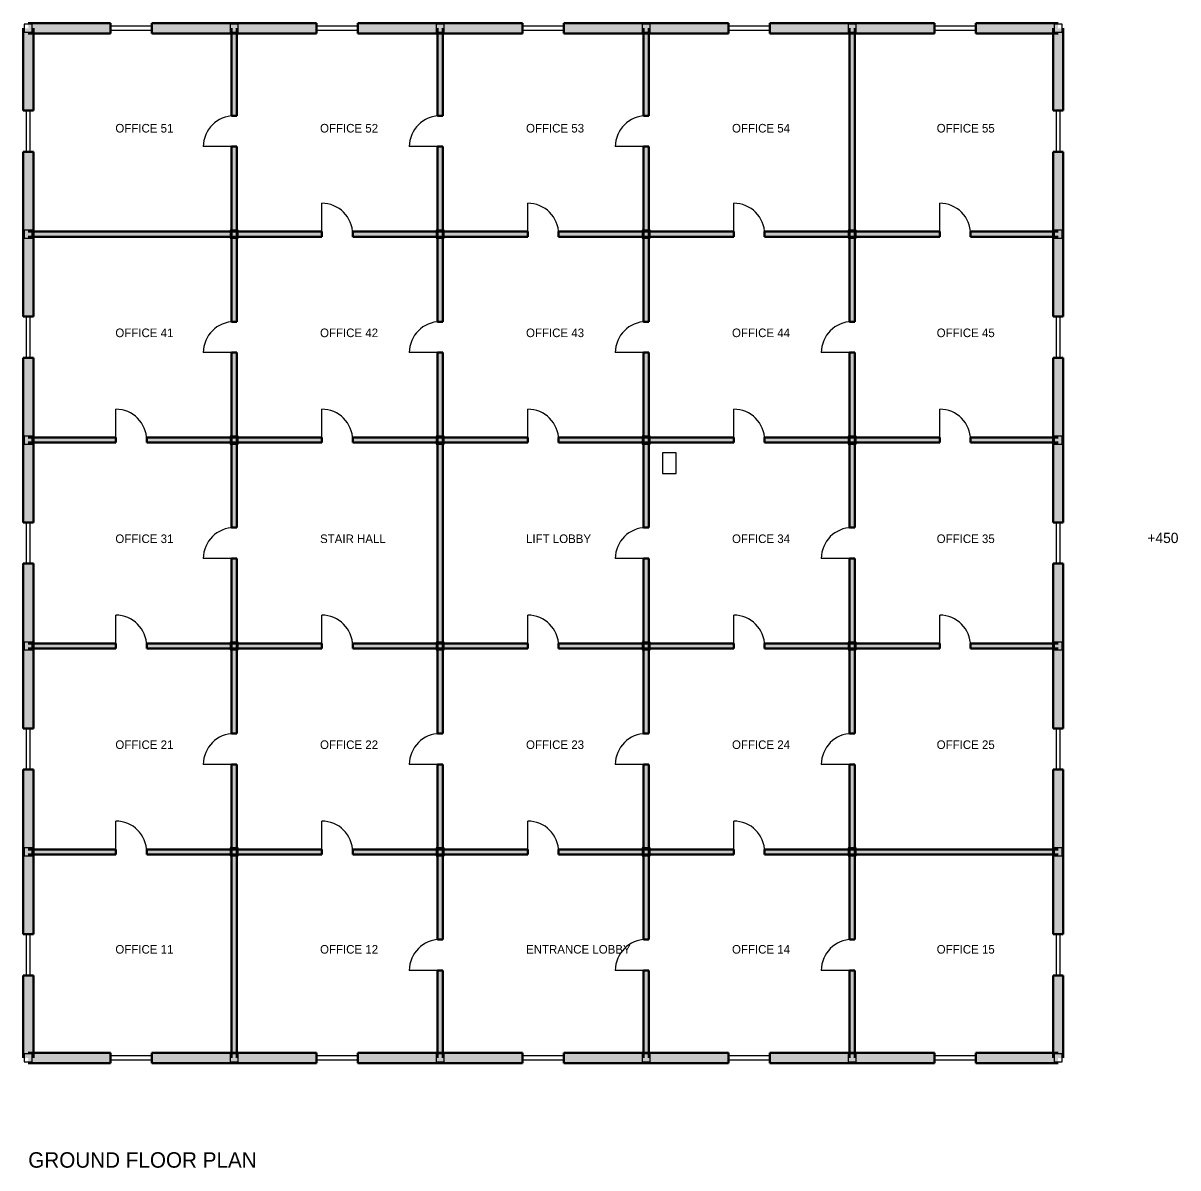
# Model space of a CAD drawing. Header units: millimetres. Extents: x -150 to 161599, y -3335 to 61200.
# Drawn here: x -150 to 33488, y -3206 to 30150 of the extents above; entities that cross this region are included whole.
import ezdxf

# ---------------------------------------------------------------- set-up
doc = ezdxf.new("R2010")
doc.units = ezdxf.units.MM
for name, color, linetype in [('COLUMN', 6, 'CONTINUOUS'), ('DOOR', 3, 'CONTINUOUS'), ('HATCH', 5, 'CONTINUOUS'), ('SANITARY', 1, 'CONTINUOUS'), ('TEXT', 7, 'CONTINUOUS'), ('WALL', 4, 'CONTINUOUS'), ('WIND', 2, 'CONTINUOUS')]:
    doc.layers.add(name, color=color, linetype=linetype)

msp = doc.modelspace()

# ---------------------------------------------------------------- hatches: boundary and pattern name
at = {"layer": 'HATCH'}
h = msp.add_hatch(color=256, dxfattribs=at)
h.dxf.hatch_style = 1
h.paths.add_polyline_path([(-150, 27600), (150, 27600), (150, 30000), (-150, 30000)])
h = msp.add_hatch(color=256, dxfattribs=at)
h.dxf.hatch_style = 1
h.paths.add_polyline_path([(0, 29850), (2400, 29850), (2400, 30150), (0, 30150)])
h = msp.add_hatch(color=256, dxfattribs=at)
h.dxf.hatch_style = 1
h.paths.add_polyline_path([(3600, 29850), (6000, 29850), (6000, 30150), (3600, 30150)])
h = msp.add_hatch(color=256, dxfattribs=at)
h.dxf.hatch_style = 1
h.paths.add_polyline_path([(5925, 27450), (6075, 27450), (6075, 30000), (5925, 30000)])
h = msp.add_hatch(color=256, dxfattribs=at)
h.dxf.hatch_style = 1
h.paths.add_polyline_path([(6000, 29850), (8400, 29850), (8400, 30150), (6000, 30150)])
h = msp.add_hatch(color=256, dxfattribs=at)
h.dxf.hatch_style = 1
h.paths.add_polyline_path([(9600, 29850), (12000, 29850), (12000, 30150), (9600, 30150)])
h = msp.add_hatch(color=256, dxfattribs=at)
h.dxf.hatch_style = 1
h.paths.add_polyline_path([(11925, 27450), (12075, 27450), (12075, 30000), (11925, 30000)])
h = msp.add_hatch(color=256, dxfattribs=at)
h.dxf.hatch_style = 1
h.paths.add_polyline_path([(12000, 29850), (14400, 29850), (14400, 30150), (12000, 30150)])
h = msp.add_hatch(color=256, dxfattribs=at)
h.dxf.hatch_style = 1
h.paths.add_polyline_path([(15600, 29850), (18000, 29850), (18000, 30150), (15600, 30150)])
h = msp.add_hatch(color=256, dxfattribs=at)
h.dxf.hatch_style = 1
h.paths.add_polyline_path([(17925, 27450), (18075, 27450), (18075, 30000), (17925, 30000)])
h = msp.add_hatch(color=256, dxfattribs=at)
h.dxf.hatch_style = 1
h.paths.add_polyline_path([(18000, 29850), (20400, 29850), (20400, 30150), (18000, 30150)])
h = msp.add_hatch(color=256, dxfattribs=at)
h.dxf.hatch_style = 1
h.paths.add_polyline_path([(21600, 29850), (24000, 29850), (24000, 30150), (21600, 30150)])
h = msp.add_hatch(color=256, dxfattribs=at)
h.dxf.hatch_style = 1
h.paths.add_polyline_path([(23925, 24000), (24075, 24000), (24075, 30000), (23925, 30000)])
h = msp.add_hatch(color=256, dxfattribs=at)
h.dxf.hatch_style = 1
h.paths.add_polyline_path([(24000, 29850), (26400, 29850), (26400, 30150), (24000, 30150)])
h = msp.add_hatch(color=256, dxfattribs=at)
h.dxf.hatch_style = 1
h.paths.add_polyline_path([(27600, 29850), (30000, 29850), (30000, 30150), (27600, 30150)])
h = msp.add_hatch(color=256, dxfattribs=at)
h.dxf.hatch_style = 1
h.paths.add_polyline_path([(29850, 27600), (30150, 27600), (30150, 30000), (29850, 30000)])
h = msp.add_hatch(color=256, dxfattribs=at)
h.dxf.hatch_style = 1
h.paths.add_polyline_path([(-150, 24000), (150, 24000), (150, 26400), (-150, 26400)])
h = msp.add_hatch(color=256, dxfattribs=at)
h.dxf.hatch_style = 1
h.paths.add_polyline_path([(5925, 24000), (6075, 24000), (6075, 26550), (5925, 26550)])
h = msp.add_hatch(color=256, dxfattribs=at)
h.dxf.hatch_style = 1
h.paths.add_polyline_path([(11925, 24000), (12075, 24000), (12075, 26550), (11925, 26550)])
h = msp.add_hatch(color=256, dxfattribs=at)
h.dxf.hatch_style = 1
h.paths.add_polyline_path([(17925, 24000), (18075, 24000), (18075, 26550), (17925, 26550)])
h = msp.add_hatch(color=256, dxfattribs=at)
h.dxf.hatch_style = 1
h.paths.add_polyline_path([(29850, 24000), (30150, 24000), (30150, 26400), (29850, 26400)])
h = msp.add_hatch(color=256, dxfattribs=at)
h.dxf.hatch_style = 1
h.paths.add_polyline_path([(-150, 21600), (150, 21600), (150, 24000), (-150, 24000)])
h = msp.add_hatch(color=256, dxfattribs=at)
h.dxf.hatch_style = 1
h.paths.add_polyline_path([(0, 23925), (6000, 23925), (6000, 24075), (0, 24075)])
h = msp.add_hatch(color=256, dxfattribs=at)
h.dxf.hatch_style = 1
h.paths.add_polyline_path([(5925, 21450), (6075, 21450), (6075, 24000), (5925, 24000)])
h = msp.add_hatch(color=256, dxfattribs=at)
h.dxf.hatch_style = 1
h.paths.add_polyline_path([(6000, 23925), (8550, 23925), (8550, 24075), (6000, 24075)])
h = msp.add_hatch(color=256, dxfattribs=at)
h.dxf.hatch_style = 1
h.paths.add_polyline_path([(9450, 23925), (12000, 23925), (12000, 24075), (9450, 24075)])
h = msp.add_hatch(color=256, dxfattribs=at)
h.dxf.hatch_style = 1
h.paths.add_polyline_path([(11925, 21450), (12075, 21450), (12075, 24000), (11925, 24000)])
h = msp.add_hatch(color=256, dxfattribs=at)
h.dxf.hatch_style = 1
h.paths.add_polyline_path([(12000, 23925), (14550, 23925), (14550, 24075), (12000, 24075)])
h = msp.add_hatch(color=256, dxfattribs=at)
h.dxf.hatch_style = 1
h.paths.add_polyline_path([(15450, 23925), (18000, 23925), (18000, 24075), (15450, 24075)])
h = msp.add_hatch(color=256, dxfattribs=at)
h.dxf.hatch_style = 1
h.paths.add_polyline_path([(17925, 21450), (18075, 21450), (18075, 24000), (17925, 24000)])
h = msp.add_hatch(color=256, dxfattribs=at)
h.dxf.hatch_style = 1
h.paths.add_polyline_path([(18000, 23925), (20550, 23925), (20550, 24075), (18000, 24075)])
h = msp.add_hatch(color=256, dxfattribs=at)
h.dxf.hatch_style = 1
h.paths.add_polyline_path([(21450, 23925), (24000, 23925), (24000, 24075), (21450, 24075)])
h = msp.add_hatch(color=256, dxfattribs=at)
h.dxf.hatch_style = 1
h.paths.add_polyline_path([(23925, 21450), (24075, 21450), (24075, 24000), (23925, 24000)])
h = msp.add_hatch(color=256, dxfattribs=at)
h.dxf.hatch_style = 1
h.paths.add_polyline_path([(24000, 23925), (26550, 23925), (26550, 24075), (24000, 24075)])
h = msp.add_hatch(color=256, dxfattribs=at)
h.dxf.hatch_style = 1
h.paths.add_polyline_path([(27450, 23925), (30000, 23925), (30000, 24075), (27450, 24075)])
h = msp.add_hatch(color=256, dxfattribs=at)
h.dxf.hatch_style = 1
h.paths.add_polyline_path([(29850, 21600), (30150, 21600), (30150, 24000), (29850, 24000)])
h = msp.add_hatch(color=256, dxfattribs=at)
h.dxf.hatch_style = 1
h.paths.add_polyline_path([(5925, 18000), (6075, 18000), (6075, 20550), (5925, 20550)])
h = msp.add_hatch(color=256, dxfattribs=at)
h.dxf.hatch_style = 1
h.paths.add_polyline_path([(11925, 18000), (12075, 18000), (12075, 20550), (11925, 20550)])
h = msp.add_hatch(color=256, dxfattribs=at)
h.dxf.hatch_style = 1
h.paths.add_polyline_path([(17925, 18000), (18075, 18000), (18075, 20550), (17925, 20550)])
h = msp.add_hatch(color=256, dxfattribs=at)
h.dxf.hatch_style = 1
h.paths.add_polyline_path([(23925, 18000), (24075, 18000), (24075, 20550), (23925, 20550)])
h = msp.add_hatch(color=256, dxfattribs=at)
h.dxf.hatch_style = 1
h.paths.add_polyline_path([(-150, 18000), (150, 18000), (150, 20400), (-150, 20400)])
h = msp.add_hatch(color=256, dxfattribs=at)
h.dxf.hatch_style = 1
h.paths.add_polyline_path([(29850, 18000), (30150, 18000), (30150, 20400), (29850, 20400)])
h = msp.add_hatch(color=256, dxfattribs=at)
h.dxf.hatch_style = 1
h.paths.add_polyline_path([(-150, 15600), (150, 15600), (150, 18000), (-150, 18000)])
h = msp.add_hatch(color=256, dxfattribs=at)
h.dxf.hatch_style = 1
h.paths.add_polyline_path([(0, 17925), (2550, 17925), (2550, 18075), (0, 18075)])
h = msp.add_hatch(color=256, dxfattribs=at)
h.dxf.hatch_style = 1
h.paths.add_polyline_path([(3450, 17925), (6000, 17925), (6000, 18075), (3450, 18075)])
h = msp.add_hatch(color=256, dxfattribs=at)
h.dxf.hatch_style = 1
h.paths.add_polyline_path([(5925, 15450), (6075, 15450), (6075, 18000), (5925, 18000)])
h = msp.add_hatch(color=256, dxfattribs=at)
h.dxf.hatch_style = 1
h.paths.add_polyline_path([(6000, 17925), (8550, 17925), (8550, 18075), (6000, 18075)])
h = msp.add_hatch(color=256, dxfattribs=at)
h.dxf.hatch_style = 1
h.paths.add_polyline_path([(9450, 17925), (12000, 17925), (12000, 18075), (9450, 18075)])
h = msp.add_hatch(color=256, dxfattribs=at)
h.dxf.hatch_style = 1
h.paths.add_polyline_path([(11925, 12000), (12075, 12000), (12075, 18000), (11925, 18000)])
h = msp.add_hatch(color=256, dxfattribs=at)
h.dxf.hatch_style = 1
h.paths.add_polyline_path([(12000, 17925), (14550, 17925), (14550, 18075), (12000, 18075)])
h = msp.add_hatch(color=256, dxfattribs=at)
h.dxf.hatch_style = 1
h.paths.add_polyline_path([(15450, 17925), (18000, 17925), (18000, 18075), (15450, 18075)])
h = msp.add_hatch(color=256, dxfattribs=at)
h.dxf.hatch_style = 1
h.paths.add_polyline_path([(17925, 15450), (18075, 15450), (18075, 18000), (17925, 18000)])
h = msp.add_hatch(color=256, dxfattribs=at)
h.dxf.hatch_style = 1
h.paths.add_polyline_path([(18000, 17925), (20550, 17925), (20550, 18075), (18000, 18075)])
h = msp.add_hatch(color=256, dxfattribs=at)
h.dxf.hatch_style = 1
h.paths.add_polyline_path([(21450, 17925), (24000, 17925), (24000, 18075), (21450, 18075)])
h = msp.add_hatch(color=256, dxfattribs=at)
h.dxf.hatch_style = 1
h.paths.add_polyline_path([(23925, 15450), (24075, 15450), (24075, 18000), (23925, 18000)])
h = msp.add_hatch(color=256, dxfattribs=at)
h.dxf.hatch_style = 1
h.paths.add_polyline_path([(24000, 17925), (26550, 17925), (26550, 18075), (24000, 18075)])
h = msp.add_hatch(color=256, dxfattribs=at)
h.dxf.hatch_style = 1
h.paths.add_polyline_path([(27450, 17925), (30000, 17925), (30000, 18075), (27450, 18075)])
h = msp.add_hatch(color=256, dxfattribs=at)
h.dxf.hatch_style = 1
h.paths.add_polyline_path([(29850, 15600), (30150, 15600), (30150, 18000), (29850, 18000)])
h = msp.add_hatch(color=256, dxfattribs=at)
h.dxf.hatch_style = 1
h.paths.add_polyline_path([(5925, 12000), (6075, 12000), (6075, 14550), (5925, 14550)])
h = msp.add_hatch(color=256, dxfattribs=at)
h.dxf.hatch_style = 1
h.paths.add_polyline_path([(17925, 12000), (18075, 12000), (18075, 14550), (17925, 14550)])
h = msp.add_hatch(color=256, dxfattribs=at)
h.dxf.hatch_style = 1
h.paths.add_polyline_path([(23925, 12000), (24075, 12000), (24075, 14550), (23925, 14550)])
h = msp.add_hatch(color=256, dxfattribs=at)
h.dxf.hatch_style = 1
h.paths.add_polyline_path([(-150, 12000), (150, 12000), (150, 14400), (-150, 14400)])
h = msp.add_hatch(color=256, dxfattribs=at)
h.dxf.hatch_style = 1
h.paths.add_polyline_path([(29850, 12000), (30150, 12000), (30150, 14400), (29850, 14400)])
h = msp.add_hatch(color=256, dxfattribs=at)
h.dxf.hatch_style = 1
h.paths.add_polyline_path([(-150, 9600), (150, 9600), (150, 12000), (-150, 12000)])
h = msp.add_hatch(color=256, dxfattribs=at)
h.dxf.hatch_style = 1
h.paths.add_polyline_path([(0, 11925), (2550, 11925), (2550, 12075), (0, 12075)])
h = msp.add_hatch(color=256, dxfattribs=at)
h.dxf.hatch_style = 1
h.paths.add_polyline_path([(3450, 11925), (6000, 11925), (6000, 12075), (3450, 12075)])
h = msp.add_hatch(color=256, dxfattribs=at)
h.dxf.hatch_style = 1
h.paths.add_polyline_path([(5925, 9450), (6075, 9450), (6075, 12000), (5925, 12000)])
h = msp.add_hatch(color=256, dxfattribs=at)
h.dxf.hatch_style = 1
h.paths.add_polyline_path([(6000, 11925), (8550, 11925), (8550, 12075), (6000, 12075)])
h = msp.add_hatch(color=256, dxfattribs=at)
h.dxf.hatch_style = 1
h.paths.add_polyline_path([(9450, 11925), (12000, 11925), (12000, 12075), (9450, 12075)])
h = msp.add_hatch(color=256, dxfattribs=at)
h.dxf.hatch_style = 1
h.paths.add_polyline_path([(11925, 9450), (12075, 9450), (12075, 12000), (11925, 12000)])
h = msp.add_hatch(color=256, dxfattribs=at)
h.dxf.hatch_style = 1
h.paths.add_polyline_path([(12000, 11925), (14550, 11925), (14550, 12075), (12000, 12075)])
h = msp.add_hatch(color=256, dxfattribs=at)
h.dxf.hatch_style = 1
h.paths.add_polyline_path([(15450, 11925), (18000, 11925), (18000, 12075), (15450, 12075)])
h = msp.add_hatch(color=256, dxfattribs=at)
h.dxf.hatch_style = 1
h.paths.add_polyline_path([(17925, 9450), (18075, 9450), (18075, 12000), (17925, 12000)])
h = msp.add_hatch(color=256, dxfattribs=at)
h.dxf.hatch_style = 1
h.paths.add_polyline_path([(18000, 11925), (20550, 11925), (20550, 12075), (18000, 12075)])
h = msp.add_hatch(color=256, dxfattribs=at)
h.dxf.hatch_style = 1
h.paths.add_polyline_path([(21450, 11925), (24000, 11925), (24000, 12075), (21450, 12075)])
h = msp.add_hatch(color=256, dxfattribs=at)
h.dxf.hatch_style = 1
h.paths.add_polyline_path([(23925, 9450), (24075, 9450), (24075, 12000), (23925, 12000)])
h = msp.add_hatch(color=256, dxfattribs=at)
h.dxf.hatch_style = 1
h.paths.add_polyline_path([(24000, 11925), (26550, 11925), (26550, 12075), (24000, 12075)])
h = msp.add_hatch(color=256, dxfattribs=at)
h.dxf.hatch_style = 1
h.paths.add_polyline_path([(27450, 11925), (30000, 11925), (30000, 12075), (27450, 12075)])
h = msp.add_hatch(color=256, dxfattribs=at)
h.dxf.hatch_style = 1
h.paths.add_polyline_path([(29850, 9600), (30150, 9600), (30150, 12000), (29850, 12000)])
h = msp.add_hatch(color=256, dxfattribs=at)
h.dxf.hatch_style = 1
h.paths.add_polyline_path([(5925, 6000), (6075, 6000), (6075, 8550), (5925, 8550)])
h = msp.add_hatch(color=256, dxfattribs=at)
h.dxf.hatch_style = 1
h.paths.add_polyline_path([(11925, 6000), (12075, 6000), (12075, 8550), (11925, 8550)])
h = msp.add_hatch(color=256, dxfattribs=at)
h.dxf.hatch_style = 1
h.paths.add_polyline_path([(17925, 6000), (18075, 6000), (18075, 8550), (17925, 8550)])
h = msp.add_hatch(color=256, dxfattribs=at)
h.dxf.hatch_style = 1
h.paths.add_polyline_path([(23925, 6000), (24075, 6000), (24075, 8550), (23925, 8550)])
h = msp.add_hatch(color=256, dxfattribs=at)
h.dxf.hatch_style = 1
h.paths.add_polyline_path([(-150, 6000), (150, 6000), (150, 8400), (-150, 8400)])
h = msp.add_hatch(color=256, dxfattribs=at)
h.dxf.hatch_style = 1
h.paths.add_polyline_path([(29850, 6000), (30150, 6000), (30150, 8400), (29850, 8400)])
h = msp.add_hatch(color=256, dxfattribs=at)
h.dxf.hatch_style = 1
h.paths.add_polyline_path([(0, 5925), (2550, 5925), (2550, 6075), (0, 6075)])
h = msp.add_hatch(color=256, dxfattribs=at)
h.dxf.hatch_style = 1
h.paths.add_polyline_path([(3450, 5925), (6000, 5925), (6000, 6075), (3450, 6075)])
h = msp.add_hatch(color=256, dxfattribs=at)
h.dxf.hatch_style = 1
h.paths.add_polyline_path([(6000, 5925), (8550, 5925), (8550, 6075), (6000, 6075)])
h = msp.add_hatch(color=256, dxfattribs=at)
h.dxf.hatch_style = 1
h.paths.add_polyline_path([(9450, 5925), (12000, 5925), (12000, 6075), (9450, 6075)])
h = msp.add_hatch(color=256, dxfattribs=at)
h.dxf.hatch_style = 1
h.paths.add_polyline_path([(12000, 5925), (14550, 5925), (14550, 6075), (12000, 6075)])
h = msp.add_hatch(color=256, dxfattribs=at)
h.dxf.hatch_style = 1
h.paths.add_polyline_path([(15450, 5925), (18000, 5925), (18000, 6075), (15450, 6075)])
h = msp.add_hatch(color=256, dxfattribs=at)
h.dxf.hatch_style = 1
h.paths.add_polyline_path([(18000, 5925), (20550, 5925), (20550, 6075), (18000, 6075)])
h = msp.add_hatch(color=256, dxfattribs=at)
h.dxf.hatch_style = 1
h.paths.add_polyline_path([(21450, 5925), (24000, 5925), (24000, 6075), (21450, 6075)])
h = msp.add_hatch(color=256, dxfattribs=at)
h.dxf.hatch_style = 1
h.paths.add_polyline_path([(24000, 5925), (30000, 5925), (30000, 6075), (24000, 6075)])
h = msp.add_hatch(color=256, dxfattribs=at)
h.dxf.hatch_style = 1
h.paths.add_polyline_path([(-150, 3600), (150, 3600), (150, 6000), (-150, 6000)])
h = msp.add_hatch(color=256, dxfattribs=at)
h.dxf.hatch_style = 1
h.paths.add_polyline_path([(5925, 0), (6075, 0), (6075, 6000), (5925, 6000)])
h = msp.add_hatch(color=256, dxfattribs=at)
h.dxf.hatch_style = 1
h.paths.add_polyline_path([(11925, 3450), (12075, 3450), (12075, 6000), (11925, 6000)])
h = msp.add_hatch(color=256, dxfattribs=at)
h.dxf.hatch_style = 1
h.paths.add_polyline_path([(17925, 3450), (18075, 3450), (18075, 6000), (17925, 6000)])
h = msp.add_hatch(color=256, dxfattribs=at)
h.dxf.hatch_style = 1
h.paths.add_polyline_path([(23925, 3450), (24075, 3450), (24075, 6000), (23925, 6000)])
h = msp.add_hatch(color=256, dxfattribs=at)
h.dxf.hatch_style = 1
h.paths.add_polyline_path([(29850, 3600), (30150, 3600), (30150, 6000), (29850, 6000)])
h = msp.add_hatch(color=256, dxfattribs=at)
h.dxf.hatch_style = 1
h.paths.add_polyline_path([(-150, 0), (150, 0), (150, 2400), (-150, 2400)])
h = msp.add_hatch(color=256, dxfattribs=at)
h.dxf.hatch_style = 1
h.paths.add_polyline_path([(11925, 0), (12075, 0), (12075, 2550), (11925, 2550)])
h = msp.add_hatch(color=256, dxfattribs=at)
h.dxf.hatch_style = 1
h.paths.add_polyline_path([(17925, 0), (18075, 0), (18075, 2550), (17925, 2550)])
h = msp.add_hatch(color=256, dxfattribs=at)
h.dxf.hatch_style = 1
h.paths.add_polyline_path([(23925, 0), (24075, 0), (24075, 2550), (23925, 2550)])
h = msp.add_hatch(color=256, dxfattribs=at)
h.dxf.hatch_style = 1
h.paths.add_polyline_path([(29850, 0), (30150, 0), (30150, 2400), (29850, 2400)])
h = msp.add_hatch(color=256, dxfattribs=at)
h.dxf.hatch_style = 1
h.paths.add_polyline_path([(0, -150), (2400, -150), (2400, 150), (0, 150)])
h = msp.add_hatch(color=256, dxfattribs=at)
h.dxf.hatch_style = 1
h.paths.add_polyline_path([(3600, -150), (6000, -150), (6000, 150), (3600, 150)])
h = msp.add_hatch(color=256, dxfattribs=at)
h.dxf.hatch_style = 1
h.paths.add_polyline_path([(6000, -150), (8400, -150), (8400, 150), (6000, 150)])
h = msp.add_hatch(color=256, dxfattribs=at)
h.dxf.hatch_style = 1
h.paths.add_polyline_path([(9600, -150), (12000, -150), (12000, 150), (9600, 150)])
h = msp.add_hatch(color=256, dxfattribs=at)
h.dxf.hatch_style = 1
h.paths.add_polyline_path([(12000, -150), (14400, -150), (14400, 150), (12000, 150)])
h = msp.add_hatch(color=256, dxfattribs=at)
h.dxf.hatch_style = 1
h.paths.add_polyline_path([(15600, -150), (18000, -150), (18000, 150), (15600, 150)])
h = msp.add_hatch(color=256, dxfattribs=at)
h.dxf.hatch_style = 1
h.paths.add_polyline_path([(18000, -150), (20400, -150), (20400, 150), (18000, 150)])
h = msp.add_hatch(color=256, dxfattribs=at)
h.dxf.hatch_style = 1
h.paths.add_polyline_path([(21600, -150), (24000, -150), (24000, 150), (21600, 150)])
h = msp.add_hatch(color=256, dxfattribs=at)
h.dxf.hatch_style = 1
h.paths.add_polyline_path([(24000, -150), (26400, -150), (26400, 150), (24000, 150)])
h = msp.add_hatch(color=256, dxfattribs=at)
h.dxf.hatch_style = 1
h.paths.add_polyline_path([(27600, -150), (30000, -150), (30000, 150), (27600, 150)])

# ---------------------------------------------------------------- linework, layer by layer
at = {"layer": 'COLUMN'}
for points in [[(-115, 29885), (115, 29885), (115, 30115), (-115, 30115)], [(5885, 29885), (6115, 29885), (6115, 30115), (5885, 30115)], [(11885, 29885), (12115, 29885), (12115, 30115), (11885, 30115)], [(17885, 29885), (18115, 29885), (18115, 30115), (17885, 30115)], [(23885, 29885), (24115, 29885), (24115, 30115), (23885, 30115)], [(29885, 29885), (30115, 29885), (30115, 30115), (29885, 30115)], [(-115, 23885), (115, 23885), (115, 24115), (-115, 24115)], [(5885, 23885), (6115, 23885), (6115, 24115), (5885, 24115)], [(11885, 23885), (12115, 23885), (12115, 24115), (11885, 24115)], [(17885, 23885), (18115, 23885), (18115, 24115), (17885, 24115)], [(23885, 23885), (24115, 23885), (24115, 24115), (23885, 24115)], [(29885, 23885), (30115, 23885), (30115, 24115), (29885, 24115)], [(-115, 17885), (115, 17885), (115, 18115), (-115, 18115)], [(5885, 17885), (6115, 17885), (6115, 18115), (5885, 18115)], [(11885, 17885), (12115, 17885), (12115, 18115), (11885, 18115)], [(17885, 17885), (18115, 17885), (18115, 18115), (17885, 18115)], [(23885, 17885), (24115, 17885), (24115, 18115), (23885, 18115)], [(29885, 17885), (30115, 17885), (30115, 18115), (29885, 18115)], [(-115, 11885), (115, 11885), (115, 12115), (-115, 12115)], [(5885, 11885), (6115, 11885), (6115, 12115), (5885, 12115)], [(11885, 11885), (12115, 11885), (12115, 12115), (11885, 12115)], [(17885, 11885), (18115, 11885), (18115, 12115), (17885, 12115)], [(23885, 11885), (24115, 11885), (24115, 12115), (23885, 12115)], [(29885, 11885), (30115, 11885), (30115, 12115), (29885, 12115)], [(-115, 5885), (115, 5885), (115, 6115), (-115, 6115)], [(5885, 5885), (6115, 5885), (6115, 6115), (5885, 6115)], [(11885, 5885), (12115, 5885), (12115, 6115), (11885, 6115)], [(17885, 5885), (18115, 5885), (18115, 6115), (17885, 6115)], [(23885, 5885), (24115, 5885), (24115, 6115), (23885, 6115)], [(29885, 5885), (30115, 5885), (30115, 6115), (29885, 6115)], [(-115, -115), (115, -115), (115, 115), (-115, 115)], [(5885, -115), (6115, -115), (6115, 115), (5885, 115)], [(11885, -115), (12115, -115), (12115, 115), (11885, 115)], [(17885, -115), (18115, -115), (18115, 115), (17885, 115)], [(23885, -115), (24115, -115), (24115, 115), (23885, 115)], [(29885, -115), (30115, -115), (30115, 115), (29885, 115)]]:
    msp.add_lwpolyline(points, close=True, dxfattribs=at)
at = {"layer": 'DOOR'}
for p, q in [((6000, 26550), (5100, 26550)), ((12000, 26550), (11100, 26550)), ((18000, 26550), (17100, 26550)), ((8550, 24000), (8550, 24900)), ((14550, 24000), (14550, 24900)), ((20550, 24000), (20550, 24900)), ((26550, 24000), (26550, 24900)), ((6000, 20550), (5100, 20550)), ((12000, 20550), (11100, 20550)), ((18000, 20550), (17100, 20550)), ((24000, 20550), (23100, 20550)), ((2550, 18000), (2550, 18900)), ((8550, 18000), (8550, 18900)), ((14550, 18000), (14550, 18900)), ((20550, 18000), (20550, 18900)), ((26550, 18000), (26550, 18900)), ((6000, 14550), (5100, 14550)), ((18000, 14550), (17100, 14550)), ((24000, 14550), (23100, 14550)), ((2550, 12000), (2550, 12900)), ((8550, 12000), (8550, 12900)), ((14550, 12000), (14550, 12900)), ((20550, 12000), (20550, 12900)), ((26550, 12000), (26550, 12900)), ((6000, 8550), (5100, 8550)), ((12000, 8550), (11100, 8550)), ((18000, 8550), (17100, 8550)), ((24000, 8550), (23100, 8550)), ((2550, 6000), (2550, 6900)), ((8550, 6000), (8550, 6900)), ((14550, 6000), (14550, 6900)), ((20550, 6000), (20550, 6900)), ((12000, 2550), (11100, 2550)), ((18000, 2550), (17100, 2550)), ((24000, 2550), (23100, 2550))]:
    msp.add_line(p, q, dxfattribs=at)
for centre, start, end in [((6000, 26550), 90, 180), ((12000, 26550), 90, 180), ((18000, 26550), 90, 180), ((8550, 24000), 0, 90), ((14550, 24000), 0, 90), ((20550, 24000), 0, 90), ((26550, 24000), 0, 90), ((6000, 20550), 90, 180), ((12000, 20550), 90, 180), ((18000, 20550), 90, 180), ((24000, 20550), 90, 180), ((2550, 18000), 0, 90), ((8550, 18000), 0, 90), ((14550, 18000), 0, 90), ((20550, 18000), 0, 90), ((26550, 18000), 0, 90), ((6000, 14550), 90, 180), ((18000, 14550), 90, 180), ((24000, 14550), 90, 180), ((2550, 12000), 0, 90), ((8550, 12000), 0, 90), ((14550, 12000), 0, 90), ((20550, 12000), 0, 90), ((26550, 12000), 0, 90), ((6000, 8550), 90, 180), ((12000, 8550), 90, 180), ((18000, 8550), 90, 180), ((24000, 8550), 90, 180), ((2550, 6000), 0, 90), ((8550, 6000), 0, 90), ((14550, 6000), 0, 90), ((20550, 6000), 0, 90), ((12000, 2550), 90, 180), ((18000, 2550), 90, 180), ((24000, 2550), 90, 180)]:
    msp.add_arc(centre, 900, start, end, dxfattribs=at)
at = {"layer": 'SANITARY'}
msp.add_lwpolyline([(18475, 17025), (18875, 17025), (18875, 17625), (18475, 17625)], close=True, dxfattribs=at)
at = {"layer": 'WALL', "lineweight": 50}
for p, q in [((-150, 27600), (-150, 30000)), ((2400, 30150), (0, 30150)), ((150, 30000), (150, 27600)), ((2400, 29850), (2400, 30150)), ((6000, 30150), (3600, 30150)), ((3600, 29850), (3600, 30150)), ((5925, 27450), (5925, 30000)), ((8400, 30150), (6000, 30150)), ((6075, 30000), (6075, 27450)), ((8400, 29850), (8400, 30150)), ((12000, 30150), (9600, 30150)), ((9600, 29850), (9600, 30150)), ((11925, 27450), (11925, 30000)), ((14400, 30150), (12000, 30150)), ((12075, 30000), (12075, 27450)), ((14400, 29850), (14400, 30150)), ((18000, 30150), (15600, 30150)), ((15600, 29850), (15600, 30150)), ((17925, 27450), (17925, 30000)), ((20400, 30150), (18000, 30150)), ((18075, 30000), (18075, 27450)), ((20400, 29850), (20400, 30150)), ((24000, 30150), (21600, 30150)), ((21600, 29850), (21600, 30150)), ((23925, 24000), (23925, 30000)), ((26400, 30150), (24000, 30150)), ((24075, 30000), (24075, 24000)), ((26400, 29850), (26400, 30150)), ((30000, 30150), (27600, 30150)), ((27600, 29850), (27600, 30150)), ((29850, 27600), (29850, 30000)), ((30150, 30000), (30150, 27600)), ((0, 29850), (2400, 29850)), ((3600, 29850), (6000, 29850)), ((6000, 29850), (8400, 29850)), ((9600, 29850), (12000, 29850)), ((12000, 29850), (14400, 29850)), ((15600, 29850), (18000, 29850)), ((18000, 29850), (20400, 29850)), ((21600, 29850), (24000, 29850)), ((24000, 29850), (26400, 29850)), ((27600, 29850), (30000, 29850)), ((-150, 27600), (150, 27600)), ((29850, 27600), (30150, 27600)), ((5925, 27450), (6075, 27450)), ((11925, 27450), (12075, 27450)), ((17925, 27450), (18075, 27450)), ((-150, 24000), (-150, 26400)), ((-150, 26400), (150, 26400)), ((150, 26400), (150, 24000)), ((5925, 24000), (5925, 26550)), ((5925, 26550), (6075, 26550)), ((6075, 26550), (6075, 24000)), ((11925, 24000), (11925, 26550)), ((11925, 26550), (12075, 26550)), ((12075, 26550), (12075, 24000)), ((17925, 24000), (17925, 26550)), ((17925, 26550), (18075, 26550)), ((18075, 26550), (18075, 24000)), ((29850, 24000), (29850, 26400)), ((29850, 26400), (30150, 26400)), ((30150, 26400), (30150, 24000)), ((-150, 21600), (-150, 24000)), ((6000, 24075), (0, 24075)), ((0, 23925), (6000, 23925)), ((150, 24000), (150, 21600)), ((5925, 21450), (5925, 24000)), ((8550, 24075), (6000, 24075)), ((6000, 23925), (8550, 23925)), ((6075, 24000), (6075, 21450)), ((8550, 23925), (8550, 24075)), ((12000, 24075), (9450, 24075)), ((9450, 23925), (9450, 24075)), ((9450, 23925), (12000, 23925)), ((11925, 21450), (11925, 24000)), ((14550, 24075), (12000, 24075)), ((12000, 23925), (14550, 23925)), ((12075, 24000), (12075, 21450)), ((14550, 23925), (14550, 24075)), ((18000, 24075), (15450, 24075)), ((15450, 23925), (15450, 24075)), ((15450, 23925), (18000, 23925)), ((17925, 21450), (17925, 24000)), ((20550, 24075), (18000, 24075)), ((18000, 23925), (20550, 23925)), ((18075, 24000), (18075, 21450)), ((20550, 23925), (20550, 24075)), ((24000, 24075), (21450, 24075)), ((21450, 23925), (21450, 24075)), ((21450, 23925), (24000, 23925)), ((23925, 21450), (23925, 24000)), ((26550, 24075), (24000, 24075)), ((24000, 23925), (26550, 23925)), ((24075, 24000), (24075, 21450)), ((26550, 23925), (26550, 24075)), ((30000, 24075), (27450, 24075)), ((27450, 23925), (27450, 24075)), ((27450, 23925), (30000, 23925)), ((29850, 21600), (29850, 24000)), ((30150, 24000), (30150, 21600)), ((-150, 21600), (150, 21600)), ((29850, 21600), (30150, 21600)), ((5925, 21450), (6075, 21450)), ((11925, 21450), (12075, 21450)), ((17925, 21450), (18075, 21450)), ((23925, 21450), (24075, 21450)), ((5925, 18000), (5925, 20550)), ((5925, 20550), (6075, 20550)), ((6075, 20550), (6075, 18000)), ((11925, 18000), (11925, 20550)), ((11925, 20550), (12075, 20550)), ((12075, 20550), (12075, 18000)), ((17925, 18000), (17925, 20550)), ((17925, 20550), (18075, 20550)), ((18075, 20550), (18075, 18000)), ((23925, 18000), (23925, 20550)), ((23925, 20550), (24075, 20550)), ((24075, 20550), (24075, 18000)), ((-150, 18000), (-150, 20400)), ((-150, 20400), (150, 20400)), ((150, 20400), (150, 18000)), ((29850, 18000), (29850, 20400)), ((29850, 20400), (30150, 20400)), ((30150, 20400), (30150, 18000)), ((-150, 15600), (-150, 18000)), ((2550, 18075), (0, 18075)), ((0, 17925), (2550, 17925)), ((150, 18000), (150, 15600)), ((2550, 17925), (2550, 18075)), ((6000, 18075), (3450, 18075)), ((3450, 17925), (3450, 18075)), ((3450, 17925), (6000, 17925)), ((5925, 15450), (5925, 18000)), ((8550, 18075), (6000, 18075)), ((6000, 17925), (8550, 17925)), ((6075, 18000), (6075, 15450)), ((8550, 17925), (8550, 18075)), ((12000, 18075), (9450, 18075)), ((9450, 17925), (9450, 18075)), ((9450, 17925), (12000, 17925)), ((11925, 12000), (11925, 18000)), ((14550, 18075), (12000, 18075)), ((12000, 17925), (14550, 17925)), ((12075, 18000), (12075, 12000)), ((14550, 17925), (14550, 18075)), ((18000, 18075), (15450, 18075)), ((15450, 17925), (15450, 18075)), ((15450, 17925), (18000, 17925)), ((17925, 15450), (17925, 18000)), ((20550, 18075), (18000, 18075)), ((18000, 17925), (20550, 17925)), ((18075, 18000), (18075, 15450)), ((20550, 17925), (20550, 18075)), ((24000, 18075), (21450, 18075)), ((21450, 17925), (21450, 18075)), ((21450, 17925), (24000, 17925)), ((23925, 15450), (23925, 18000)), ((26550, 18075), (24000, 18075)), ((24000, 17925), (26550, 17925)), ((24075, 18000), (24075, 15450)), ((26550, 17925), (26550, 18075)), ((30000, 18075), (27450, 18075)), ((27450, 17925), (27450, 18075)), ((27450, 17925), (30000, 17925)), ((29850, 15600), (29850, 18000)), ((30150, 18000), (30150, 15600)), ((-150, 15600), (150, 15600)), ((29850, 15600), (30150, 15600)), ((5925, 15450), (6075, 15450)), ((17925, 15450), (18075, 15450)), ((23925, 15450), (24075, 15450)), ((5925, 12000), (5925, 14550)), ((5925, 14550), (6075, 14550)), ((6075, 14550), (6075, 12000)), ((17925, 12000), (17925, 14550)), ((17925, 14550), (18075, 14550)), ((18075, 14550), (18075, 12000)), ((23925, 12000), (23925, 14550)), ((23925, 14550), (24075, 14550)), ((24075, 14550), (24075, 12000)), ((-150, 12000), (-150, 14400)), ((-150, 14400), (150, 14400)), ((150, 14400), (150, 12000)), ((29850, 12000), (29850, 14400)), ((29850, 14400), (30150, 14400)), ((30150, 14400), (30150, 12000)), ((-150, 9600), (-150, 12000)), ((2550, 12075), (0, 12075)), ((0, 11925), (2550, 11925)), ((150, 12000), (150, 9600)), ((2550, 11925), (2550, 12075)), ((6000, 12075), (3450, 12075)), ((3450, 11925), (3450, 12075)), ((3450, 11925), (6000, 11925)), ((5925, 9450), (5925, 12000)), ((8550, 12075), (6000, 12075)), ((6000, 11925), (8550, 11925)), ((6075, 12000), (6075, 9450)), ((8550, 11925), (8550, 12075)), ((12000, 12075), (9450, 12075)), ((9450, 11925), (9450, 12075)), ((9450, 11925), (12000, 11925)), ((11925, 9450), (11925, 12000)), ((14550, 12075), (12000, 12075)), ((12000, 11925), (14550, 11925)), ((12075, 12000), (12075, 9450)), ((14550, 11925), (14550, 12075)), ((18000, 12075), (15450, 12075)), ((15450, 11925), (15450, 12075)), ((15450, 11925), (18000, 11925)), ((17925, 9450), (17925, 12000)), ((20550, 12075), (18000, 12075)), ((18000, 11925), (20550, 11925)), ((18075, 12000), (18075, 9450)), ((20550, 11925), (20550, 12075)), ((24000, 12075), (21450, 12075)), ((21450, 11925), (21450, 12075)), ((21450, 11925), (24000, 11925)), ((23925, 9450), (23925, 12000)), ((26550, 12075), (24000, 12075)), ((24000, 11925), (26550, 11925)), ((24075, 12000), (24075, 9450)), ((26550, 11925), (26550, 12075)), ((30000, 12075), (27450, 12075)), ((27450, 11925), (27450, 12075)), ((27450, 11925), (30000, 11925)), ((29850, 9600), (29850, 12000)), ((30150, 12000), (30150, 9600)), ((-150, 9600), (150, 9600)), ((5925, 9450), (6075, 9450)), ((11925, 9450), (12075, 9450)), ((17925, 9450), (18075, 9450)), ((23925, 9450), (24075, 9450)), ((29850, 9600), (30150, 9600)), ((5925, 6000), (5925, 8550)), ((5925, 8550), (6075, 8550)), ((6075, 8550), (6075, 6000)), ((11925, 6000), (11925, 8550)), ((11925, 8550), (12075, 8550)), ((12075, 8550), (12075, 6000)), ((17925, 6000), (17925, 8550)), ((17925, 8550), (18075, 8550)), ((18075, 8550), (18075, 6000)), ((23925, 6000), (23925, 8550)), ((23925, 8550), (24075, 8550)), ((24075, 8550), (24075, 6000)), ((-150, 6000), (-150, 8400)), ((-150, 8400), (150, 8400)), ((150, 8400), (150, 6000)), ((29850, 6000), (29850, 8400)), ((29850, 8400), (30150, 8400)), ((30150, 8400), (30150, 6000)), ((2550, 6075), (0, 6075)), ((2550, 5925), (2550, 6075)), ((6000, 6075), (3450, 6075)), ((3450, 5925), (3450, 6075)), ((8550, 6075), (6000, 6075)), ((8550, 5925), (8550, 6075)), ((12000, 6075), (9450, 6075)), ((9450, 5925), (9450, 6075)), ((14550, 6075), (12000, 6075)), ((14550, 5925), (14550, 6075)), ((18000, 6075), (15450, 6075)), ((15450, 5925), (15450, 6075)), ((20550, 6075), (18000, 6075)), ((20550, 5925), (20550, 6075)), ((24000, 6075), (21450, 6075)), ((21450, 5925), (21450, 6075)), ((30000, 6075), (24000, 6075)), ((-150, 3600), (-150, 6000)), ((0, 5925), (2550, 5925)), ((150, 6000), (150, 3600)), ((3450, 5925), (6000, 5925)), ((5925, 0), (5925, 6000)), ((6000, 5925), (8550, 5925)), ((6075, 6000), (6075, 0)), ((9450, 5925), (12000, 5925)), ((11925, 3450), (11925, 6000)), ((12000, 5925), (14550, 5925)), ((12075, 6000), (12075, 3450)), ((15450, 5925), (18000, 5925)), ((17925, 3450), (17925, 6000)), ((18000, 5925), (20550, 5925)), ((18075, 6000), (18075, 3450)), ((21450, 5925), (24000, 5925)), ((23925, 3450), (23925, 6000)), ((24000, 5925), (30000, 5925)), ((24075, 6000), (24075, 3450)), ((29850, 3600), (29850, 6000)), ((30150, 6000), (30150, 3600)), ((-150, 3600), (150, 3600)), ((11925, 3450), (12075, 3450)), ((17925, 3450), (18075, 3450)), ((23925, 3450), (24075, 3450)), ((29850, 3600), (30150, 3600)), ((-150, 0), (-150, 2400)), ((-150, 2400), (150, 2400)), ((150, 2400), (150, 0)), ((11925, 0), (11925, 2550)), ((11925, 2550), (12075, 2550)), ((12075, 2550), (12075, 0)), ((17925, 0), (17925, 2550)), ((17925, 2550), (18075, 2550)), ((18075, 2550), (18075, 0)), ((23925, 0), (23925, 2550)), ((23925, 2550), (24075, 2550)), ((24075, 2550), (24075, 0)), ((29850, 0), (29850, 2400)), ((29850, 2400), (30150, 2400)), ((30150, 2400), (30150, 0)), ((2400, 150), (0, 150)), ((2400, -150), (2400, 150)), ((6000, 150), (3600, 150)), ((3600, -150), (3600, 150)), ((8400, 150), (6000, 150)), ((8400, -150), (8400, 150)), ((12000, 150), (9600, 150)), ((9600, -150), (9600, 150)), ((14400, 150), (12000, 150)), ((14400, -150), (14400, 150)), ((18000, 150), (15600, 150)), ((15600, -150), (15600, 150)), ((20400, 150), (18000, 150)), ((20400, -150), (20400, 150)), ((24000, 150), (21600, 150)), ((21600, -150), (21600, 150)), ((26400, 150), (24000, 150)), ((26400, -150), (26400, 150)), ((30000, 150), (27600, 150)), ((27600, -150), (27600, 150)), ((0, -150), (2400, -150)), ((3600, -150), (6000, -150)), ((6000, -150), (8400, -150)), ((9600, -150), (12000, -150)), ((12000, -150), (14400, -150)), ((15600, -150), (18000, -150)), ((18000, -150), (20400, -150)), ((21600, -150), (24000, -150)), ((24000, -150), (26400, -150)), ((27600, -150), (30000, -150))]:
    msp.add_line(p, q, dxfattribs=at)
at = {"layer": 'WIND'}
for points in [[(2400, 29940), (3600, 29940), (3600, 30060), (2400, 30060)], [(8400, 29940), (9600, 29940), (9600, 30060), (8400, 30060)], [(14400, 29940), (15600, 29940), (15600, 30060), (14400, 30060)], [(20400, 29940), (21600, 29940), (21600, 30060), (20400, 30060)], [(26400, 29940), (27600, 29940), (27600, 30060), (26400, 30060)], [(-60, 26400), (60, 26400), (60, 27600), (-60, 27600)], [(29940, 26400), (30060, 26400), (30060, 27600), (29940, 27600)], [(-60, 20400), (60, 20400), (60, 21600), (-60, 21600)], [(29940, 20400), (30060, 20400), (30060, 21600), (29940, 21600)], [(-60, 14400), (60, 14400), (60, 15600), (-60, 15600)], [(29940, 14400), (30060, 14400), (30060, 15600), (29940, 15600)], [(-60, 8400), (60, 8400), (60, 9600), (-60, 9600)], [(29940, 8400), (30060, 8400), (30060, 9600), (29940, 9600)], [(-60, 2400), (60, 2400), (60, 3600), (-60, 3600)], [(29940, 2400), (30060, 2400), (30060, 3600), (29940, 3600)], [(2400, -60), (3600, -60), (3600, 60), (2400, 60)], [(8400, -60), (9600, -60), (9600, 60), (8400, 60)], [(14400, -60), (15600, -60), (15600, 60), (14400, 60)], [(20400, -60), (21600, -60), (21600, 60), (20400, 60)], [(26400, -60), (27600, -60), (27600, 60), (26400, 60)]]:
    msp.add_lwpolyline(points, close=True, dxfattribs=at)

# ---------------------------------------------------------------- texts
at = {"layer": 'TEXT'}
for s, height, p in [('OFFICE 51', 250, (2538, 26962)), ('OFFICE 52', 250, (8500, 26962)), ('OFFICE 53', 250, (14500, 26962)), ('OFFICE 54', 250, (20500, 26962)), ('OFFICE 55', 250, (26462, 26962)), ('OFFICE 41', 250, (2538, 21000)), ('OFFICE 42', 250, (8500, 21000)), ('OFFICE 43', 250, (14500, 21000)), ('OFFICE 44', 250, (20500, 21000)), ('OFFICE 45', 250, (26462, 21000)), ('OFFICE 31', 250, (2538, 15000)), ('STAIR HALL', 250, (8500, 15000)), ('LIFT LOBBY', 250, (14500, 15000)), ('OFFICE 34', 250, (20500, 15000)), ('OFFICE 35', 250, (26462, 15000)), ('+450', 300, (32600, 15000)), ('OFFICE 21', 250, (2538, 9000)), ('OFFICE 22', 250, (8500, 9000)), ('OFFICE 23', 250, (14500, 9000)), ('OFFICE 24', 250, (20500, 9000)), ('OFFICE 25', 250, (26462, 9000)), ('OFFICE 11', 250, (2538, 3038)), ('OFFICE 12', 250, (8500, 3038)), ('ENTRANCE LOBBY', 250, (14500, 3038)), ('OFFICE 14', 250, (20500, 3038)), ('OFFICE 15', 250, (26462, 3038)), ('GROUND FLOOR PLAN', 450, (0, -3200))]:
    msp.add_text(s, height=height, dxfattribs=at).set_placement(p)

doc.saveas('drawing.dxf')
